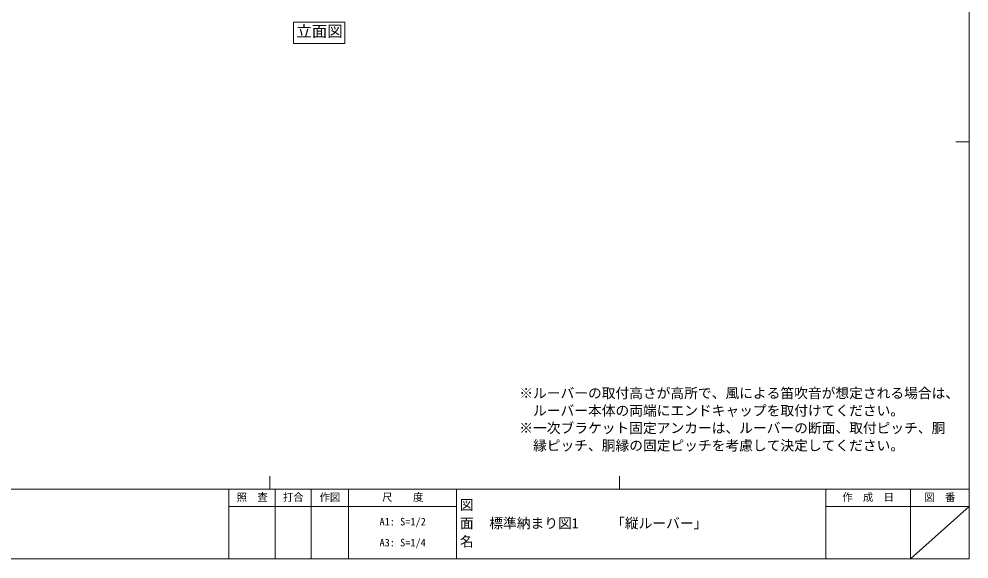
# Model space of a CAD drawing. Units: millimetres on the paper. Extents: x -401 to 401, y -279 to 279.
# Drawn here: x 37.8 to 400.7, y -278.7 to -72.4 of the extents above; entities that cross this region are included whole.
import ezdxf
from ezdxf.enums import TextEntityAlignment as Align

# ---------------------------------------------------------------- set-up
doc = ezdxf.new("R2010")
doc.units = ezdxf.units.MM
for name, color, linetype, lineweight in [('0-0_A-C01-補助線(非印刷)', 4, 'Continuous', 9), ('0-1_0-A01-枠A', 4, 'Continuous', 9), ('1-4_A-B01-文字_タイトル室名', 2, 'Continuous', 9)]:
    doc.layers.add(name, color=color, linetype=linetype, lineweight=lineweight)
for name, color, linetype in [('0-2_0-A02-枠B', 6, 'Continuous'), ('0-3_0-A03-枠C', 2, 'Continuous'), ('1-3__1-0__3-6_', 7, 'Continuous')]:
    doc.layers.add(name, color=color, linetype=linetype)
doc.styles.add('ＭＳ ゴシック', font='')
doc.styles.get('ＭＳ ゴシック').set_extended_font_data('MS Gothic')

msp = doc.modelspace()

# ---------------------------------------------------------------- linework, layer by layer
at = {"layer": '0-0_A-C01-補助線(非印刷)'}
for p, q in [((400.667, -119.333), (395.667, -119.333)), ((133.556, -252), (133.556, -247)), ((267.111, -252), (267.111, -247))]:
    msp.add_line(p, q, dxfattribs=at)
at = {"layer": '0-1_0-A01-枠A'}
for p, q in [((400.667, -278.667), (400.667, 278.667)), ((-400.667, -252), (345.987, -252)), ((117.985, -252), (117.985, -278.667)), ((135.596, -252), (135.596, -278.667)), ((149.341, -252), (149.341, -278.667)), ((163.635, -252), (163.635, -278.667)), ((204.873, -252), (204.873, -258.667)), ((345.987, -252), (345.987, -278.667)), ((345.987, -252), (400.667, -252)), ((378.282, -252), (378.282, -278.667)), ((-400.667, -278.667), (345.987, -278.667)), ((345.987, -278.667), (400.667, -278.667))]:
    msp.add_line(p, q, dxfattribs=at)
for points in [[(117.985, -258.667), (204.873, -258.667), (204.873, -278.667)], [(345.987, -258.667), (400.667, -258.667), (378.282, -278.667)]]:
    msp.add_lwpolyline(points, dxfattribs=at)
at = {"layer": '1-4_A-B01-文字_タイトル室名'}
msp.add_lwpolyline([(142.583, -73.653), (142.583, -81.714), (162.226, -81.714), (162.226, -73.653)], close=True, dxfattribs=at)

# ---------------------------------------------------------------- texts
at = {"layer": '0-2_0-A02-枠B', "style": 'ＭＳ ゴシック'}
for s, height, p in [('照\u3000査', 2.889, (120.943, -257.388)), ('打合', 2.889, (138.57, -257.388)), ('作図', 2.889, (152.59, -257.388)), ('尺\u3000\u3000度', 2.889, (176.457, -257.388)), ('作\u3000成\u3000日', 2.889, (352.292, -257.388)), ('図\u3000番', 2.889, (383.627, -257.388)), ('図', 3.849, (206.177, -261.073)), ('面', 3.849, (206.177, -268.073)), ('名', 3.849, (206.177, -275.073))]:
    msp.add_text(s, height=height, dxfattribs=at).set_placement(p, align=Align.BOTTOM_LEFT)
at = {"layer": '0-3_0-A03-枠C', "style": 'ＭＳ ゴシック'}
for s, height, p in [('A1: S=1/2', 2.889, (175.482, -266.722)), ('標準納まり図1', 3.849, (217.425, -268.073)), ('「縦ルーバー」', 3.849, (263.963, -268.073)), ('A3: S=1/4', 2.889, (175.482, -274.722))]:
    msp.add_text(s, height=height, dxfattribs=at).set_placement(p, align=Align.BOTTOM_LEFT)
at = {"layer": '1-3__1-0__3-6_', "style": 'ＭＳ ゴシック'}
for s, p in [('※ルーバーの取付高さが高所で、風による笛吹音が想定される場合は、', (228.877, -218.38)), ('\u3000ルーバー本体の両端にエンドキャップを取付けてください。', (228.877, -225.047)), ('※一次ブラケット固定アンカーは、ルーバーの断面、取付ピッチ、胴', (228.877, -231.713)), ('\u3000縁ピッチ、胴縁の固定ピッチを考慮して決定してください。', (228.877, -238.38))]:
    msp.add_text(s, height=3.849, dxfattribs=at).set_placement(p, align=Align.BOTTOM_LEFT)
at = {"layer": '1-4_A-B01-文字_タイトル室名', "style": 'ＭＳ ゴシック'}
msp.add_text('立面図', height=4.333, dxfattribs=at).set_placement((143.701, -80.538), align=Align.BOTTOM_LEFT)

doc.saveas('drawing.dxf')
